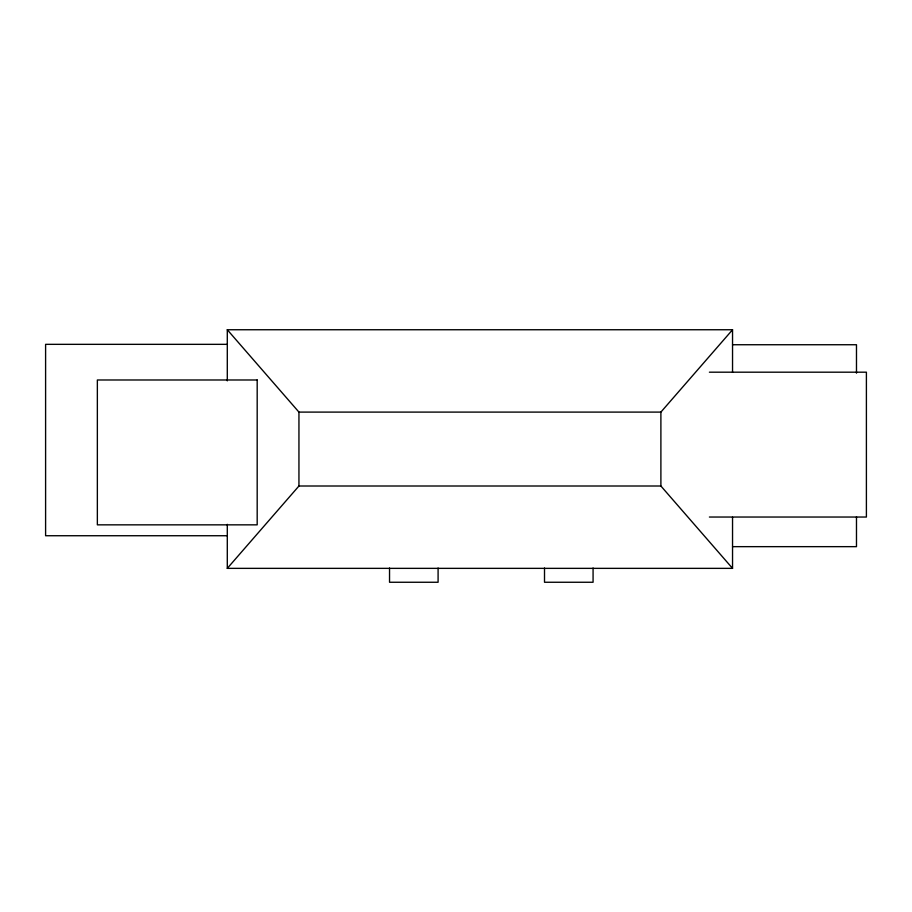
<?xml version="1.0" encoding="UTF-8"?>
<svg xmlns="http://www.w3.org/2000/svg" width="912" height="912" viewBox="0 0 912 912"><rect width="100%" height="100%" fill="white"/><g stroke="black" fill="none" stroke-linecap="round" stroke-linejoin="round"><path stroke-width="1.37" d="M732.541 517.229L732.541 568.358L227.293 568.358L298.942 486.005L298.942 412.099L227.293 329.745L732.541 329.745L732.541 372.347M732.541 568.358L660.892 486.005L660.892 412.099L732.541 329.745M227.031 344.337L45.6 344.337L45.6 535.732L227.031 535.732M732.553 344.736L856.482 344.736L856.482 373.179M709.399 372.187L866.4 372.187L866.4 517.036L709.399 517.036M298.942 412.099L660.892 412.099M298.942 486.005L660.892 486.005M732.553 546.653L856.482 546.653L856.482 516.796M593.074 568.016L593.074 582.255L544.51 582.255L544.51 568.016M438.091 568.016L438.091 582.255L389.538 582.255L389.538 568.016M227.293 329.745L227.293 380.874M227.293 524.332L227.293 568.358M257.184 379.985L97.356 379.985L97.356 524.845L257.184 524.845L257.184 379.985"/></g></svg>
